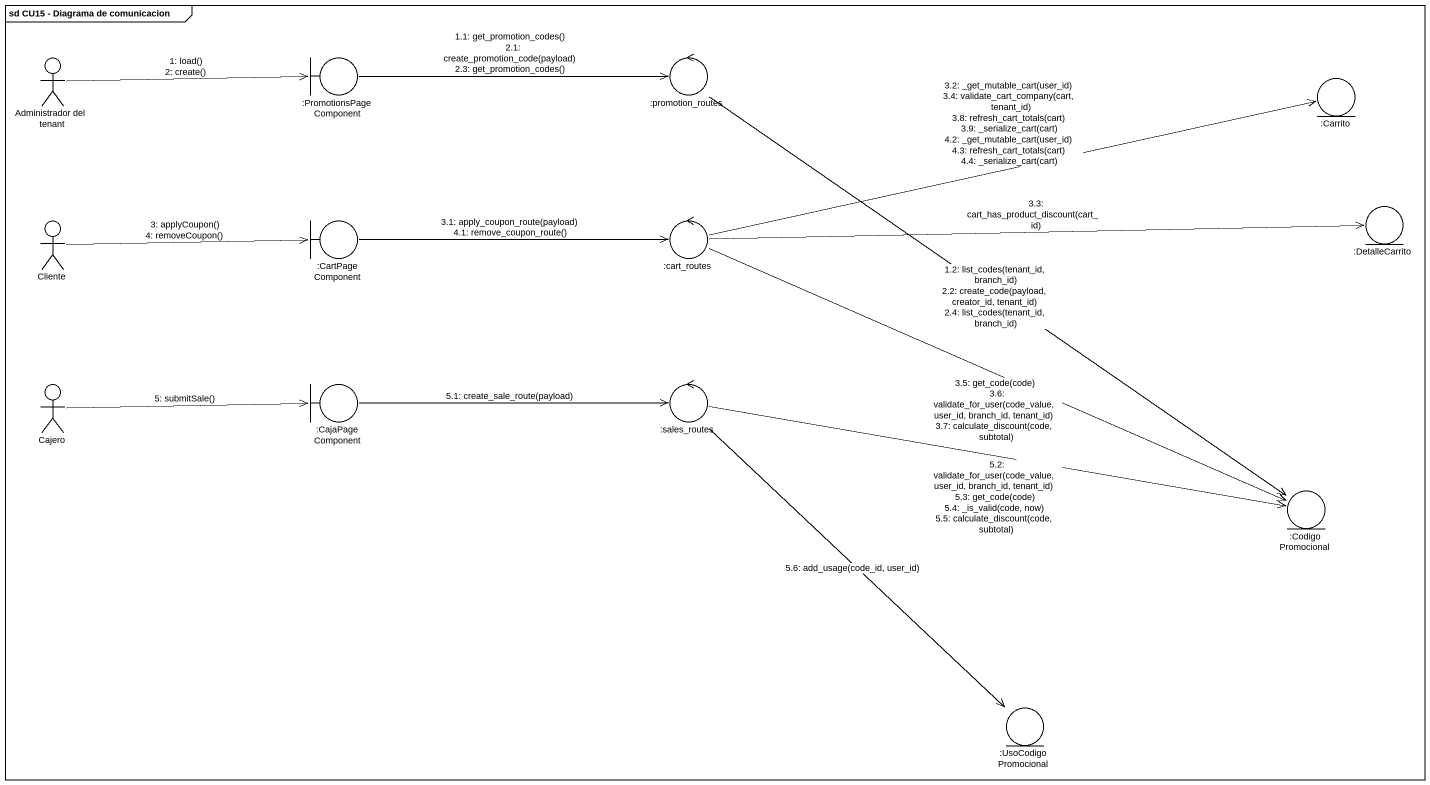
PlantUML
@startuml
mainframe sd CU15 - Diagrama de comunicacion
actor "Administrador del tenant" as Administrador_del_tenant
boundary ":PromotionsPageComponent" as PromotionsPageComponent
control ":promotion_routes" as promotion_routes
entity ":Carrito" as Carrito
entity ":DetalleCarrito" as DetalleCarrito
actor Cliente
boundary ":CartPageComponent" as CartPageComponent
control ":cart_routes" as cart_routes
actor Cajero
boundary ":CajaPageComponent" as CajaPageComponent
control ":sales_routes" as sales_routes
entity ":CodigoPromocional" as CodigoPromocional
entity ":UsoCodigoPromocional" as UsoCodigoPromocional
Administrador_del_tenant -right-> PromotionsPageComponent : 1: load()\n2: create()
PromotionsPageComponent -right-> promotion_routes : 1.1: get_promotion_codes()\n2.1: create_promotion_code(payload)\n2.3: get_promotion_codes()
promotion_routes --> CodigoPromocional : 1.2: list_codes(tenant_id, branch_id)\n2.2: create_code(payload, creator_id, tenant_id)\n2.4: list_codes(tenant_id, branch_id)
Cliente -right-> CartPageComponent : 3: applyCoupon()\n4: removeCoupon()
CartPageComponent -right-> cart_routes : 3.1: apply_coupon_route(payload)\n4.1: remove_coupon_route()
cart_routes -right-> Carrito : 3.2: _get_mutable_cart(user_id)\n3.4: validate_cart_company(cart, tenant_id)\n3.8: refresh_cart_totals(cart)\n3.9: _serialize_cart(cart)\n4.2: _get_mutable_cart(user_id)\n4.3: refresh_cart_totals(cart)\n4.4: _serialize_cart(cart)
cart_routes -right-> DetalleCarrito : 3.3: cart_has_product_discount(cart_id)
cart_routes -right-> CodigoPromocional : 3.5: get_code(code)\n3.6: validate_for_user(code_value, user_id, branch_id, tenant_id)\n3.7: calculate_discount(code, subtotal)
Cajero -right-> CajaPageComponent : 5: submitSale()
CajaPageComponent -right-> sales_routes : 5.1: create_sale_route(payload)
sales_routes -right-> CodigoPromocional : 5.2: validate_for_user(code_value, user_id, branch_id, tenant_id)\n5.3: get_code(code)\n5.4: _is_valid(code, now)\n5.5: calculate_discount(code, subtotal)
sales_routes --> UsoCodigoPromocional : 5.6: add_usage(code_id, user_id)
@enduml
